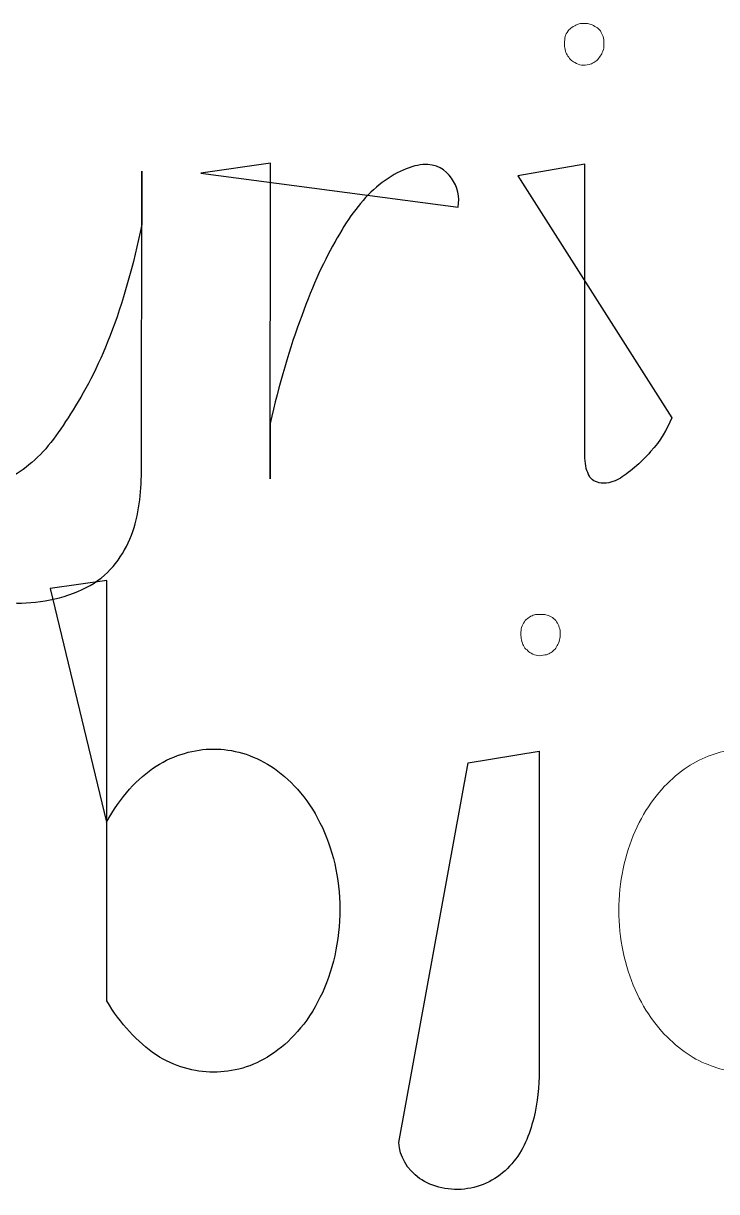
# Model space of a CAD drawing. Header units: centimetres. Extents: x -9.8 to 9.8, y -7 to 7.
# Drawn here: x -9.107 to -8.709, y 5.6 to 6.271 of the extents above; entities that cross this region are included whole.
import ezdxf

# ---------------------------------------------------------------- set-up
doc = ezdxf.new("R2010")
doc.units = ezdxf.units.CM
doc.header["$MEASUREMENT"] = 0
doc.layers.add('Layer 1', color=7, linetype='Continuous')

msp = doc.modelspace()

# ---------------------------------------------------------------- linework, layer by layer
at = {"layer": 'Layer 1', "color": 7, "lineweight": 0}
for points, knots in [([(-8.78905, 6.26995), (-8.78828, 6.27014), (-8.78733, 6.27032), (-8.78656, 6.27051), (-8.78656, 6.27051), (-8.78561, 6.27051), (-8.78484, 6.27051), (-8.78389, 6.27051), (-8.78389, 6.27051), (-8.78275, 6.27032), (-8.78198, 6.27014), (-8.78103, 6.26995), (-8.78103, 6.26995), (-8.77912, 6.269), (-8.77685, 6.26786), (-8.77569, 6.26614), (-8.77569, 6.26614), (-8.77492, 6.265), (-8.77455, 6.26405), (-8.77416, 6.26291), (-8.77416, 6.26291), (-8.77377, 6.26177), (-8.7736, 6.26042), (-8.7736, 6.2591), (-8.7736, 6.2591), (-8.7736, 6.25796), (-8.7736, 6.25661), (-8.77397, 6.25548), (-8.77397, 6.25548), (-8.77434, 6.25435), (-8.77474, 6.2532), (-8.77529, 6.25244), (-8.77529, 6.25244), (-8.77587, 6.25149), (-8.77664, 6.25053), (-8.7772, 6.24977), (-8.7772, 6.24977), (-8.77797, 6.249), (-8.77855, 6.24845), (-8.77948, 6.24805), (-8.77948, 6.24805), (-8.78043, 6.24749), (-8.7812, 6.2471), (-8.78215, 6.24691), (-8.78215, 6.24691), (-8.78501, 6.24596), (-8.78805, 6.24651), (-8.79035, 6.24805), (-8.79035, 6.24805), (-8.7913, 6.24845), (-8.79207, 6.249), (-8.79284, 6.24977), (-8.79284, 6.24977), (-8.79361, 6.25054), (-8.79416, 6.25149), (-8.79475, 6.25244), (-8.79475, 6.25244), (-8.79531, 6.25321), (-8.79589, 6.25435), (-8.79589, 6.25548), (-8.79589, 6.25548), (-8.79626, 6.25662), (-8.79626, 6.25797), (-8.79626, 6.2591), (-8.79626, 6.2591), (-8.79626, 6.26045), (-8.79607, 6.26177), (-8.79589, 6.26291), (-8.79589, 6.26291), (-8.7957, 6.26405), (-8.79494, 6.265), (-8.79417, 6.26614), (-8.79417, 6.26614), (-8.79361, 6.26691), (-8.79285, 6.26767), (-8.79208, 6.26823), (-8.79208, 6.26823), (-8.79095, 6.26881), (-8.78979, 6.26939), (-8.78905, 6.26995)], [0, 0, 0, 0, 0.047619, 0.047619, 0.047619, 0.047619, 0.095238, 0.095238, 0.095238, 0.095238, 0.142857, 0.142857, 0.142857, 0.142857, 0.190476, 0.190476, 0.190476, 0.190476, 0.238095, 0.238095, 0.238095, 0.238095, 0.285714, 0.285714, 0.285714, 0.285714, 0.333333, 0.333333, 0.333333, 0.333333, 0.380952, 0.380952, 0.380952, 0.380952, 0.428571, 0.428571, 0.428571, 0.428571, 0.47619, 0.47619, 0.47619, 0.47619, 0.52381, 0.52381, 0.52381, 0.52381, 0.571429, 0.571429, 0.571429, 0.571429, 0.619048, 0.619048, 0.619048, 0.619048, 0.666667, 0.666667, 0.666667, 0.666667, 0.714286, 0.714286, 0.714286, 0.714286, 0.761905, 0.761905, 0.761905, 0.761905, 0.809524, 0.809524, 0.809524, 0.809524, 0.857143, 0.857143, 0.857143, 0.857143, 0.904762, 0.904762, 0.904762, 0.904762, 1, 1, 1, 1]), ([(-8.81418, 5.93068), (-8.81323, 5.93087), (-8.81246, 5.93105), (-8.81169, 5.93105), (-8.81169, 5.93105), (-8.81074, 5.93105), (-8.80978, 5.93105), (-8.80902, 5.93105), (-8.80902, 5.93105), (-8.80788, 5.93105), (-8.8073, 5.93086), (-8.80616, 5.93068), (-8.80616, 5.93068), (-8.80425, 5.93012), (-8.80198, 5.92877), (-8.80082, 5.92687), (-8.80082, 5.92687), (-8.80005, 5.92592), (-8.79968, 5.92478), (-8.79929, 5.92364), (-8.79929, 5.92364), (-8.79873, 5.9225), (-8.79873, 5.92115), (-8.79873, 5.91983), (-8.79873, 5.91983), (-8.79873, 5.91869), (-8.79873, 5.91755), (-8.7991, 5.91639), (-8.7991, 5.91639), (-8.79929, 5.91507), (-8.79987, 5.91411), (-8.80042, 5.91314), (-8.80042, 5.91314), (-8.801, 5.91219), (-8.80137, 5.91123), (-8.80214, 5.91068), (-8.80214, 5.91068), (-8.80309, 5.90991), (-8.80367, 5.90936), (-8.80463, 5.90877), (-8.80463, 5.90877), (-8.8054, 5.9084), (-8.80635, 5.90782), (-8.80749, 5.90782), (-8.80749, 5.90782), (-8.81016, 5.90705), (-8.81283, 5.90724), (-8.81548, 5.90877), (-8.81548, 5.90877), (-8.81643, 5.90935), (-8.8172, 5.90991), (-8.81776, 5.91068), (-8.81776, 5.91068), (-8.81871, 5.91124), (-8.81929, 5.91221), (-8.81985, 5.91314), (-8.81985, 5.91314), (-8.82022, 5.91409), (-8.82062, 5.91505), (-8.82099, 5.91639), (-8.82099, 5.91639), (-8.82118, 5.91753), (-8.82136, 5.91867), (-8.82136, 5.91983), (-8.82136, 5.91983), (-8.82136, 5.92115), (-8.82117, 5.9225), (-8.82099, 5.92364), (-8.82099, 5.92364), (-8.82043, 5.92478), (-8.82004, 5.92592), (-8.81927, 5.92687), (-8.81927, 5.92687), (-8.8189, 5.92782), (-8.81792, 5.9284), (-8.81699, 5.92915), (-8.81699, 5.92915), (-8.81609, 5.92972), (-8.81514, 5.93028), (-8.81418, 5.93068)], [0, 0, 0, 0, 0.047619, 0.047619, 0.047619, 0.047619, 0.095238, 0.095238, 0.095238, 0.095238, 0.142857, 0.142857, 0.142857, 0.142857, 0.190476, 0.190476, 0.190476, 0.190476, 0.238095, 0.238095, 0.238095, 0.238095, 0.285714, 0.285714, 0.285714, 0.285714, 0.333333, 0.333333, 0.333333, 0.333333, 0.380952, 0.380952, 0.380952, 0.380952, 0.428571, 0.428571, 0.428571, 0.428571, 0.47619, 0.47619, 0.47619, 0.47619, 0.52381, 0.52381, 0.52381, 0.52381, 0.571429, 0.571429, 0.571429, 0.571429, 0.619048, 0.619048, 0.619048, 0.619048, 0.666667, 0.666667, 0.666667, 0.666667, 0.714286, 0.714286, 0.714286, 0.714286, 0.761905, 0.761905, 0.761905, 0.761905, 0.809524, 0.809524, 0.809524, 0.809524, 0.857143, 0.857143, 0.857143, 0.857143, 0.904762, 0.904762, 0.904762, 0.904762, 1, 1, 1, 1]), ([(-8.69208, 5.66834), (-8.69208, 5.66834), (-8.69322, 5.66834), (-8.69322, 5.66834), (-8.69322, 5.66834), (-8.69722, 5.66834), (-8.70121, 5.66892), (-8.70542, 5.66969), (-8.70542, 5.66969), (-8.70981, 5.67101), (-8.71436, 5.67255), (-8.71915, 5.67482), (-8.71915, 5.67482), (-8.72354, 5.6771), (-8.72809, 5.68016), (-8.73249, 5.68397), (-8.73249, 5.68397), (-8.73688, 5.68759), (-8.74125, 5.69217), (-8.74524, 5.69749), (-8.74524, 5.69749), (-8.74924, 5.70283), (-8.75267, 5.70892), (-8.75572, 5.71559), (-8.75572, 5.71559), (-8.75858, 5.72244), (-8.76125, 5.72969), (-8.76257, 5.73731), (-8.76257, 5.73731), (-8.76429, 5.74512), (-8.76506, 5.75313), (-8.76506, 5.76112), (-8.76506, 5.76112), (-8.76506, 5.76911), (-8.76429, 5.7771), (-8.76257, 5.78493), (-8.76257, 5.78493), (-8.76125, 5.79255), (-8.75857, 5.7998), (-8.75572, 5.80665), (-8.75572, 5.80665), (-8.75268, 5.81332), (-8.74924, 5.8194), (-8.74524, 5.82475), (-8.74524, 5.82475), (-8.74124, 5.83009), (-8.73685, 5.83467), (-8.73249, 5.8383), (-8.73249, 5.8383), (-8.72373, 5.84592), (-8.71439, 5.8501), (-8.70524, 5.8524), (-8.70524, 5.8524), (-8.69609, 5.85449), (-8.68696, 5.85449), (-8.6778, 5.8524), (-8.6778, 5.8524), (-8.67341, 5.85126), (-8.66904, 5.84973), (-8.66428, 5.84743), (-8.66428, 5.84743), (-8.6597, 5.84515), (-8.65513, 5.84209), (-8.65076, 5.8383), (-8.65076, 5.8383), (-8.64618, 5.83468), (-8.64219, 5.8301), (-8.63801, 5.82475), (-8.63801, 5.82475), (-8.63401, 5.81943), (-8.63058, 5.81332), (-8.62753, 5.80665), (-8.62753, 5.80665), (-8.62449, 5.7998), (-8.622, 5.79255), (-8.62049, 5.78493), (-8.62049, 5.78493), (-8.61917, 5.77712), (-8.61821, 5.76911), (-8.61821, 5.76112), (-8.61821, 5.76112), (-8.61821, 5.7531), (-8.61916, 5.74511), (-8.62049, 5.73731), (-8.62049, 5.73731), (-8.62202, 5.72969), (-8.62449, 5.72244), (-8.62753, 5.71559), (-8.62753, 5.71559), (-8.63057, 5.70892), (-8.63401, 5.70284), (-8.63801, 5.69749), (-8.63801, 5.69749), (-8.64219, 5.69217), (-8.64621, 5.68759), (-8.65076, 5.68397), (-8.65076, 5.68397), (-8.65515, 5.68016), (-8.6597, 5.67712), (-8.66428, 5.67482), (-8.66428, 5.67482), (-8.66904, 5.67254), (-8.67343, 5.67101), (-8.6778, 5.66969), (-8.6778, 5.66969), (-8.68198, 5.66892), (-8.686, 5.66834), (-8.69, 5.66834), (-8.69, 5.66834), (-8.69, 5.66834), (-8.69208, 5.66834), (-8.69208, 5.66834)], [0, 0, 0, 0, 0.034483, 0.034483, 0.034483, 0.034483, 0.068966, 0.068966, 0.068966, 0.068966, 0.103448, 0.103448, 0.103448, 0.103448, 0.137931, 0.137931, 0.137931, 0.137931, 0.172414, 0.172414, 0.172414, 0.172414, 0.206897, 0.206897, 0.206897, 0.206897, 0.241379, 0.241379, 0.241379, 0.241379, 0.275862, 0.275862, 0.275862, 0.275862, 0.310345, 0.310345, 0.310345, 0.310345, 0.344828, 0.344828, 0.344828, 0.344828, 0.37931, 0.37931, 0.37931, 0.37931, 0.413793, 0.413793, 0.413793, 0.413793, 0.448276, 0.448276, 0.448276, 0.448276, 0.482759, 0.482759, 0.482759, 0.482759, 0.517241, 0.517241, 0.517241, 0.517241, 0.551724, 0.551724, 0.551724, 0.551724, 0.586207, 0.586207, 0.586207, 0.586207, 0.62069, 0.62069, 0.62069, 0.62069, 0.655172, 0.655172, 0.655172, 0.655172, 0.689655, 0.689655, 0.689655, 0.689655, 0.724138, 0.724138, 0.724138, 0.724138, 0.758621, 0.758621, 0.758621, 0.758621, 0.793103, 0.793103, 0.793103, 0.793103, 0.827586, 0.827586, 0.827586, 0.827586, 0.862069, 0.862069, 0.862069, 0.862069, 0.896552, 0.896552, 0.896552, 0.896552, 0.931034, 0.931034, 0.931034, 0.931034, 1, 1, 1, 1])]:
    msp.add_open_spline(points, degree=3, knots=knots, dxfattribs=at)
at = {"layer": 'Layer 1', "color": 7}
for points, knots in [([(-9.00505, 6.18441), (-9.00505, 6.18441), (-8.96504, 6.19031), (-8.96504, 6.19031), (-8.96504, 6.19031), (-8.96504, 6.19031), (-8.96523, 6.00896), (-8.96523, 6.00896), (-8.96523, 6.00896), (-8.96523, 6.00896), (-8.96523, 6.04076), (-8.96523, 6.04076), (-8.96523, 6.04076), (-8.96028, 6.06285), (-8.95399, 6.08439), (-8.94713, 6.10249), (-8.94713, 6.10249), (-8.94065, 6.12059), (-8.93398, 6.13506), (-8.92676, 6.14726), (-8.92676, 6.14726), (-8.91991, 6.15946), (-8.91284, 6.16898), (-8.90427, 6.17642), (-8.90427, 6.17642), (-8.8957, 6.18386), (-8.88541, 6.1888), (-8.8776, 6.18938), (-8.8776, 6.18938), (-8.86979, 6.19015), (-8.86445, 6.18634), (-8.86122, 6.18157), (-8.86122, 6.18157), (-8.8576, 6.17662), (-8.85627, 6.17072), (-8.85741, 6.16501), (-8.85741, 6.16501), (-8.85741, 6.16501), (-9.00505, 6.18441), (-9.00505, 6.18441)], [0, 0, 0, 0, 0.090909, 0.090909, 0.090909, 0.090909, 0.181818, 0.181818, 0.181818, 0.181818, 0.272727, 0.272727, 0.272727, 0.272727, 0.363636, 0.363636, 0.363636, 0.363636, 0.454545, 0.454545, 0.454545, 0.454545, 0.545455, 0.545455, 0.545455, 0.545455, 0.636364, 0.636364, 0.636364, 0.636364, 0.727273, 0.727273, 0.727273, 0.727273, 0.818182, 0.818182, 0.818182, 0.818182, 1, 1, 1, 1]), ([(-8.82313, 6.18288), (-8.82313, 6.18288), (-8.78463, 6.18973), (-8.78463, 6.18973), (-8.78463, 6.18973), (-8.78463, 6.18973), (-8.78463, 6.02399), (-8.78463, 6.02399), (-8.78463, 6.02399), (-8.78463, 6.01981), (-8.78426, 6.01542), (-8.78291, 6.01256), (-8.78291, 6.01256), (-8.78177, 6.00952), (-8.78042, 6.0078), (-8.77738, 6.00703), (-8.77738, 6.00703), (-8.77471, 6.00608), (-8.7709, 6.00589), (-8.76518, 6.00875), (-8.76518, 6.00875), (-8.75986, 6.01198), (-8.75222, 6.01828), (-8.7469, 6.02455), (-8.7469, 6.02455), (-8.74118, 6.03085), (-8.73737, 6.0373), (-8.7347, 6.044), (-8.7347, 6.044), (-8.7347, 6.044), (-8.82313, 6.18288), (-8.82313, 6.18288)], [0, 0, 0, 0, 0.111111, 0.111111, 0.111111, 0.111111, 0.222222, 0.222222, 0.222222, 0.222222, 0.333333, 0.333333, 0.333333, 0.333333, 0.444444, 0.444444, 0.444444, 0.444444, 0.555556, 0.555556, 0.555556, 0.555556, 0.666667, 0.666667, 0.666667, 0.666667, 0.777778, 0.777778, 0.777778, 0.777778, 1, 1, 1, 1]), ([(-9.19786, 6.14975), (-9.19463, 6.15623), (-9.19043, 6.16213), (-9.18548, 6.16843), (-9.18548, 6.16843), (-9.18035, 6.17452), (-9.17424, 6.18063), (-9.16871, 6.1833), (-9.16871, 6.1833), (-9.16318, 6.18579), (-9.15805, 6.18425), (-9.15479, 6.18026), (-9.15479, 6.18026), (-9.15156, 6.17626), (-9.15135, 6.16997), (-9.15135, 6.16444), (-9.15135, 6.16444), (-9.15135, 6.16444), (-9.15116, 6.03567), (-9.15116, 6.03567), (-9.15116, 6.03567), (-9.15116, 6.02768), (-9.15172, 6.01911), (-9.1483, 6.013), (-9.1483, 6.013), (-9.14486, 6.00691), (-9.13936, 6.00347), (-9.13134, 6.00387), (-9.13134, 6.00387), (-9.12314, 6.00464), (-9.11248, 6.00959), (-9.10372, 6.01702), (-9.10372, 6.01702), (-9.09459, 6.02424), (-9.08734, 6.03417), (-9.07991, 6.04618), (-9.07991, 6.04618), (-9.07192, 6.05838), (-9.0643, 6.07285), (-9.05705, 6.09132), (-9.05705, 6.09132), (-9.05001, 6.1096), (-9.04353, 6.13209), (-9.03895, 6.15495), (-9.03895, 6.15495), (-9.03895, 6.15495), (-9.03895, 6.18562), (-9.03895, 6.18562), (-9.03895, 6.18562), (-9.03895, 6.18562), (-9.03914, 6.01531), (-9.03914, 6.01531), (-9.03914, 6.01531), (-9.03914, 6.00311), (-9.04009, 5.99036), (-9.04409, 5.97874), (-9.04409, 5.97874), (-9.04848, 5.96694), (-9.05494, 5.95646), (-9.06639, 5.94903), (-9.06639, 5.94903), (-9.07763, 5.94181), (-9.09401, 5.93779), (-9.10793, 5.9376), (-9.10793, 5.9376), (-9.12185, 5.93723), (-9.13328, 5.94083), (-9.14145, 5.94559), (-9.14145, 5.94559), (-9.14926, 5.95017), (-9.15402, 5.95607), (-9.15592, 5.96292), (-9.15592, 5.96292), (-9.15592, 5.96292), (-9.19786, 6.14975), (-9.19786, 6.14975)], [0, 0, 0, 0, 0.05, 0.05, 0.05, 0.05, 0.1, 0.1, 0.1, 0.1, 0.15, 0.15, 0.15, 0.15, 0.2, 0.2, 0.2, 0.2, 0.25, 0.25, 0.25, 0.25, 0.3, 0.3, 0.3, 0.3, 0.35, 0.35, 0.35, 0.35, 0.4, 0.4, 0.4, 0.4, 0.45, 0.45, 0.45, 0.45, 0.5, 0.5, 0.5, 0.5, 0.55, 0.55, 0.55, 0.55, 0.6, 0.6, 0.6, 0.6, 0.65, 0.65, 0.65, 0.65, 0.7, 0.7, 0.7, 0.7, 0.75, 0.75, 0.75, 0.75, 0.8, 0.8, 0.8, 0.8, 0.85, 0.85, 0.85, 0.85, 0.9, 0.9, 0.9, 0.9, 1, 1, 1, 1]), ([(-9.00505, 6.18441), (-9.00505, 6.18441), (-9.00505, 6.18441), (-9.00505, 6.18441), (-9.00505, 6.18441), (-9.00505, 6.18441), (-9.00505, 6.18441), (-9.00505, 6.18441)], [0, 0, 0, 0, 0.333333, 0.333333, 0.333333, 0.333333, 1, 1, 1, 1]), ([(-8.82313, 6.18288), (-8.82313, 6.18288), (-8.82313, 6.18288), (-8.82313, 6.18288), (-8.82313, 6.18288), (-8.82313, 6.18288), (-8.82313, 6.18288), (-8.82313, 6.18288)], [0, 0, 0, 0, 0.333333, 0.333333, 0.333333, 0.333333, 1, 1, 1, 1]), ([(-9.09155, 5.94592), (-9.09155, 5.94592), (-9.05898, 5.9505), (-9.05898, 5.9505), (-9.05898, 5.9505), (-9.05898, 5.9505), (-9.05898, 5.70915), (-9.05898, 5.70915), (-9.05898, 5.70915), (-9.05536, 5.70267), (-9.05078, 5.69658), (-9.04602, 5.69145), (-9.04602, 5.69145), (-9.04126, 5.68629), (-9.03612, 5.68174), (-9.03078, 5.67811), (-9.03078, 5.67811), (-9.02012, 5.67126), (-9.00887, 5.66821), (-8.99781, 5.66821), (-8.99781, 5.66821), (-8.99228, 5.66821), (-8.98678, 5.66898), (-8.98104, 5.67049), (-8.98104, 5.67049), (-8.97551, 5.67218), (-8.97019, 5.67467), (-8.96485, 5.67811), (-8.96485, 5.67811), (-8.95932, 5.68173), (-8.95419, 5.68613), (-8.94961, 5.69163), (-8.94961, 5.69163), (-8.94466, 5.69679), (-8.94027, 5.70364), (-8.93665, 5.71105), (-8.93665, 5.71105), (-8.93284, 5.7183), (-8.93035, 5.72648), (-8.92808, 5.73505), (-8.92808, 5.73505), (-8.92636, 5.74383), (-8.92522, 5.75278), (-8.92522, 5.76191), (-8.92522, 5.76191), (-8.92522, 5.77069), (-8.92636, 5.77945), (-8.92808, 5.78781), (-8.92808, 5.78781), (-8.93036, 5.7962), (-8.93284, 5.804), (-8.93665, 5.81144), (-8.93665, 5.81144), (-8.94027, 5.81869), (-8.94464, 5.82517), (-8.94961, 5.8307), (-8.94961, 5.8307), (-8.95437, 5.83602), (-8.95951, 5.84041), (-8.96485, 5.84385), (-8.96485, 5.84385), (-8.97551, 5.8507), (-8.98676, 5.85377), (-8.99782, 5.85377), (-8.99782, 5.85377), (-9.00335, 5.85377), (-9.00888, 5.853), (-9.01438, 5.85128), (-9.01438, 5.85128), (-9.01991, 5.84975), (-9.02541, 5.84728), (-9.03076, 5.84385), (-9.03076, 5.84385), (-9.03611, 5.84042), (-9.04124, 5.83604), (-9.046, 5.8307), (-9.046, 5.8307), (-9.05076, 5.82536), (-9.05534, 5.81887), (-9.05915, 5.81184), (-9.05915, 5.81184), (-9.05915, 5.81184), (-9.09155, 5.94592), (-9.09155, 5.94592)], [0, 0, 0, 0, 0.045455, 0.045455, 0.045455, 0.045455, 0.090909, 0.090909, 0.090909, 0.090909, 0.136364, 0.136364, 0.136364, 0.136364, 0.181818, 0.181818, 0.181818, 0.181818, 0.227273, 0.227273, 0.227273, 0.227273, 0.272727, 0.272727, 0.272727, 0.272727, 0.318182, 0.318182, 0.318182, 0.318182, 0.363636, 0.363636, 0.363636, 0.363636, 0.409091, 0.409091, 0.409091, 0.409091, 0.454545, 0.454545, 0.454545, 0.454545, 0.5, 0.5, 0.5, 0.5, 0.545455, 0.545455, 0.545455, 0.545455, 0.590909, 0.590909, 0.590909, 0.590909, 0.636364, 0.636364, 0.636364, 0.636364, 0.681818, 0.681818, 0.681818, 0.681818, 0.727273, 0.727273, 0.727273, 0.727273, 0.772727, 0.772727, 0.772727, 0.772727, 0.818182, 0.818182, 0.818182, 0.818182, 0.863636, 0.863636, 0.863636, 0.863636, 0.909091, 0.909091, 0.909091, 0.909091, 1, 1, 1, 1]), ([(-9.09155, 5.94592), (-9.09155, 5.94592), (-9.09155, 5.94592), (-9.09155, 5.94592), (-9.09155, 5.94592), (-9.09155, 5.94592), (-9.09155, 5.94592), (-9.09155, 5.94592)], [0, 0, 0, 0, 0.333333, 0.333333, 0.333333, 0.333333, 1, 1, 1, 1]), ([(-8.89134, 5.62778), (-8.89097, 5.61976), (-8.88676, 5.61235), (-8.87951, 5.6072), (-8.87951, 5.6072), (-8.87226, 5.60225), (-8.86178, 5.59958), (-8.85189, 5.6013), (-8.85189, 5.6013), (-8.84218, 5.60262), (-8.83284, 5.60815), (-8.82654, 5.61559), (-8.82654, 5.61559), (-8.81987, 5.62302), (-8.81643, 5.63236), (-8.81397, 5.64168), (-8.81397, 5.64168), (-8.81169, 5.65102), (-8.81074, 5.65996), (-8.81074, 5.66893), (-8.81074, 5.66893), (-8.81074, 5.66893), (-8.81074, 5.85255), (-8.81074, 5.85255), (-8.81074, 5.85255), (-8.81074, 5.85255), (-8.85151, 5.84588), (-8.85151, 5.84588), (-8.85151, 5.84588), (-8.85151, 5.84588), (-8.89134, 5.62778), (-8.89134, 5.62778)], [0, 0, 0, 0, 0.111111, 0.111111, 0.111111, 0.111111, 0.222222, 0.222222, 0.222222, 0.222222, 0.333333, 0.333333, 0.333333, 0.333333, 0.444444, 0.444444, 0.444444, 0.444444, 0.555556, 0.555556, 0.555556, 0.555556, 0.666667, 0.666667, 0.666667, 0.666667, 0.777778, 0.777778, 0.777778, 0.777778, 1, 1, 1, 1]), ([(-8.89134, 5.62778), (-8.89134, 5.62778), (-8.89134, 5.62778), (-8.89134, 5.62778), (-8.89134, 5.62778), (-8.89134, 5.62778), (-8.89134, 5.62778), (-8.89134, 5.62778)], [0, 0, 0, 0, 0.333333, 0.333333, 0.333333, 0.333333, 1, 1, 1, 1])]:
    msp.add_open_spline(points, degree=3, knots=knots, dxfattribs=at)
at = {"layer": 'Layer 1', "color": 9, "lineweight": 0}
for points, knots in [([(-9.00505, 6.18441), (-9.00505, 6.18441), (-8.96504, 6.19031), (-8.96504, 6.19031), (-8.96504, 6.19031), (-8.96504, 6.19031), (-8.96523, 6.00896), (-8.96523, 6.00896), (-8.96523, 6.00896), (-8.96523, 6.00896), (-8.96523, 6.04076), (-8.96523, 6.04076), (-8.96523, 6.04076), (-8.96028, 6.06285), (-8.95399, 6.08439), (-8.94713, 6.10249), (-8.94713, 6.10249), (-8.94065, 6.12059), (-8.93398, 6.13506), (-8.92676, 6.14726), (-8.92676, 6.14726), (-8.91991, 6.15946), (-8.91284, 6.16898), (-8.90427, 6.17642), (-8.90427, 6.17642), (-8.8957, 6.18386), (-8.88541, 6.1888), (-8.8776, 6.18938), (-8.8776, 6.18938), (-8.86979, 6.19015), (-8.86445, 6.18634), (-8.86122, 6.18157), (-8.86122, 6.18157), (-8.8576, 6.17662), (-8.85627, 6.17072), (-8.85741, 6.16501)], [0, 0, 0, 0, 0.1, 0.1, 0.1, 0.1, 0.2, 0.2, 0.2, 0.2, 0.3, 0.3, 0.3, 0.3, 0.4, 0.4, 0.4, 0.4, 0.5, 0.5, 0.5, 0.5, 0.6, 0.6, 0.6, 0.6, 0.7, 0.7, 0.7, 0.7, 0.8, 0.8, 0.8, 0.8, 1, 1, 1, 1]), ([(-8.82313, 6.18288), (-8.82313, 6.18288), (-8.78463, 6.18973), (-8.78463, 6.18973), (-8.78463, 6.18973), (-8.78463, 6.18973), (-8.78463, 6.02399), (-8.78463, 6.02399), (-8.78463, 6.02399), (-8.78463, 6.01981), (-8.78426, 6.01542), (-8.78291, 6.01256), (-8.78291, 6.01256), (-8.78177, 6.00952), (-8.78042, 6.0078), (-8.77738, 6.00703), (-8.77738, 6.00703), (-8.77471, 6.00608), (-8.7709, 6.00589), (-8.76518, 6.00875), (-8.76518, 6.00875), (-8.75986, 6.01198), (-8.75222, 6.01828), (-8.7469, 6.02455), (-8.7469, 6.02455), (-8.74118, 6.03085), (-8.73737, 6.0373), (-8.7347, 6.044)], [0, 0, 0, 0, 0.125, 0.125, 0.125, 0.125, 0.25, 0.25, 0.25, 0.25, 0.375, 0.375, 0.375, 0.375, 0.5, 0.5, 0.5, 0.5, 0.625, 0.625, 0.625, 0.625, 0.75, 0.75, 0.75, 0.75, 1, 1, 1, 1]), ([(-9.19786, 6.14975), (-9.19463, 6.15623), (-9.19043, 6.16213), (-9.18548, 6.16843), (-9.18548, 6.16843), (-9.18035, 6.17452), (-9.17424, 6.18063), (-9.16871, 6.1833), (-9.16871, 6.1833), (-9.16318, 6.18579), (-9.15805, 6.18425), (-9.15479, 6.18026), (-9.15479, 6.18026), (-9.15156, 6.17626), (-9.15135, 6.16997), (-9.15135, 6.16444), (-9.15135, 6.16444), (-9.15135, 6.16444), (-9.15116, 6.03567), (-9.15116, 6.03567), (-9.15116, 6.03567), (-9.15116, 6.02768), (-9.15172, 6.01911), (-9.1483, 6.013), (-9.1483, 6.013), (-9.14486, 6.00691), (-9.13936, 6.00347), (-9.13134, 6.00387), (-9.13134, 6.00387), (-9.12314, 6.00464), (-9.11248, 6.00959), (-9.10372, 6.01702), (-9.10372, 6.01702), (-9.09459, 6.02424), (-9.08734, 6.03417), (-9.07991, 6.04618), (-9.07991, 6.04618), (-9.07192, 6.05838), (-9.0643, 6.07285), (-9.05705, 6.09132), (-9.05705, 6.09132), (-9.05001, 6.1096), (-9.04353, 6.13209), (-9.03895, 6.15495), (-9.03895, 6.15495), (-9.03895, 6.15495), (-9.03895, 6.18562), (-9.03895, 6.18562), (-9.03895, 6.18562), (-9.03895, 6.18562), (-9.03914, 6.01531), (-9.03914, 6.01531), (-9.03914, 6.01531), (-9.03914, 6.00311), (-9.04009, 5.99036), (-9.04409, 5.97874), (-9.04409, 5.97874), (-9.04848, 5.96694), (-9.05494, 5.95646), (-9.06639, 5.94903), (-9.06639, 5.94903), (-9.07763, 5.94181), (-9.09401, 5.93779), (-9.10793, 5.9376), (-9.10793, 5.9376), (-9.12185, 5.93723), (-9.13328, 5.94083), (-9.14145, 5.94559), (-9.14145, 5.94559), (-9.14926, 5.95017), (-9.15402, 5.95607), (-9.15592, 5.96292)], [0, 0, 0, 0, 0.052632, 0.052632, 0.052632, 0.052632, 0.105263, 0.105263, 0.105263, 0.105263, 0.157895, 0.157895, 0.157895, 0.157895, 0.210526, 0.210526, 0.210526, 0.210526, 0.263158, 0.263158, 0.263158, 0.263158, 0.315789, 0.315789, 0.315789, 0.315789, 0.368421, 0.368421, 0.368421, 0.368421, 0.421053, 0.421053, 0.421053, 0.421053, 0.473684, 0.473684, 0.473684, 0.473684, 0.526316, 0.526316, 0.526316, 0.526316, 0.578947, 0.578947, 0.578947, 0.578947, 0.631579, 0.631579, 0.631579, 0.631579, 0.684211, 0.684211, 0.684211, 0.684211, 0.736842, 0.736842, 0.736842, 0.736842, 0.789474, 0.789474, 0.789474, 0.789474, 0.842105, 0.842105, 0.842105, 0.842105, 0.894737, 0.894737, 0.894737, 0.894737, 1, 1, 1, 1]), ([(-9.00505, 6.18441), (-9.00505, 6.18441), (-9.00505, 6.18441), (-9.00505, 6.18441), (-9.00505, 6.18441), (-9.00505, 6.18441), (-9.00505, 6.18441), (-9.00505, 6.18441)], [0, 0, 0, 0, 0.333333, 0.333333, 0.333333, 0.333333, 1, 1, 1, 1]), ([(-8.82313, 6.18288), (-8.82313, 6.18288), (-8.82313, 6.18288), (-8.82313, 6.18288), (-8.82313, 6.18288), (-8.82313, 6.18288), (-8.82313, 6.18288), (-8.82313, 6.18288)], [0, 0, 0, 0, 0.333333, 0.333333, 0.333333, 0.333333, 1, 1, 1, 1]), ([(-9.09155, 5.94592), (-9.09155, 5.94592), (-9.05898, 5.9505), (-9.05898, 5.9505), (-9.05898, 5.9505), (-9.05898, 5.9505), (-9.05898, 5.70915), (-9.05898, 5.70915), (-9.05898, 5.70915), (-9.05536, 5.70267), (-9.05078, 5.69658), (-9.04602, 5.69145), (-9.04602, 5.69145), (-9.04126, 5.68629), (-9.03612, 5.68174), (-9.03078, 5.67811), (-9.03078, 5.67811), (-9.02012, 5.67126), (-9.00887, 5.66821), (-8.99781, 5.66821), (-8.99781, 5.66821), (-8.99228, 5.66821), (-8.98678, 5.66898), (-8.98104, 5.67049), (-8.98104, 5.67049), (-8.97551, 5.67218), (-8.97019, 5.67467), (-8.96485, 5.67811), (-8.96485, 5.67811), (-8.95932, 5.68173), (-8.95419, 5.68613), (-8.94961, 5.69163), (-8.94961, 5.69163), (-8.94466, 5.69679), (-8.94027, 5.70364), (-8.93665, 5.71105), (-8.93665, 5.71105), (-8.93284, 5.7183), (-8.93035, 5.72648), (-8.92808, 5.73505), (-8.92808, 5.73505), (-8.92636, 5.74383), (-8.92522, 5.75278), (-8.92522, 5.76191), (-8.92522, 5.76191), (-8.92522, 5.77069), (-8.92636, 5.77945), (-8.92808, 5.78781), (-8.92808, 5.78781), (-8.93036, 5.7962), (-8.93284, 5.804), (-8.93665, 5.81144), (-8.93665, 5.81144), (-8.94027, 5.81869), (-8.94464, 5.82517), (-8.94961, 5.8307), (-8.94961, 5.8307), (-8.95437, 5.83602), (-8.95951, 5.84041), (-8.96485, 5.84385), (-8.96485, 5.84385), (-8.97551, 5.8507), (-8.98676, 5.85377), (-8.99782, 5.85377), (-8.99782, 5.85377), (-9.00335, 5.85377), (-9.00888, 5.853), (-9.01438, 5.85128), (-9.01438, 5.85128), (-9.01991, 5.84975), (-9.02541, 5.84728), (-9.03076, 5.84385), (-9.03076, 5.84385), (-9.03611, 5.84042), (-9.04124, 5.83604), (-9.046, 5.8307), (-9.046, 5.8307), (-9.05076, 5.82536), (-9.05534, 5.81887), (-9.05915, 5.81184)], [0, 0, 0, 0, 0.047619, 0.047619, 0.047619, 0.047619, 0.095238, 0.095238, 0.095238, 0.095238, 0.142857, 0.142857, 0.142857, 0.142857, 0.190476, 0.190476, 0.190476, 0.190476, 0.238095, 0.238095, 0.238095, 0.238095, 0.285714, 0.285714, 0.285714, 0.285714, 0.333333, 0.333333, 0.333333, 0.333333, 0.380952, 0.380952, 0.380952, 0.380952, 0.428571, 0.428571, 0.428571, 0.428571, 0.47619, 0.47619, 0.47619, 0.47619, 0.52381, 0.52381, 0.52381, 0.52381, 0.571429, 0.571429, 0.571429, 0.571429, 0.619048, 0.619048, 0.619048, 0.619048, 0.666667, 0.666667, 0.666667, 0.666667, 0.714286, 0.714286, 0.714286, 0.714286, 0.761905, 0.761905, 0.761905, 0.761905, 0.809524, 0.809524, 0.809524, 0.809524, 0.857143, 0.857143, 0.857143, 0.857143, 0.904762, 0.904762, 0.904762, 0.904762, 1, 1, 1, 1]), ([(-9.09155, 5.94592), (-9.09155, 5.94592), (-9.09155, 5.94592), (-9.09155, 5.94592), (-9.09155, 5.94592), (-9.09155, 5.94592), (-9.09155, 5.94592), (-9.09155, 5.94592)], [0, 0, 0, 0, 0.333333, 0.333333, 0.333333, 0.333333, 1, 1, 1, 1]), ([(-8.89134, 5.62778), (-8.89097, 5.61976), (-8.88676, 5.61235), (-8.87951, 5.6072), (-8.87951, 5.6072), (-8.87226, 5.60225), (-8.86178, 5.59958), (-8.85189, 5.6013), (-8.85189, 5.6013), (-8.84218, 5.60262), (-8.83284, 5.60815), (-8.82654, 5.61559), (-8.82654, 5.61559), (-8.81987, 5.62302), (-8.81643, 5.63236), (-8.81397, 5.64168), (-8.81397, 5.64168), (-8.81169, 5.65102), (-8.81074, 5.65996), (-8.81074, 5.66893), (-8.81074, 5.66893), (-8.81074, 5.66893), (-8.81074, 5.85255), (-8.81074, 5.85255), (-8.81074, 5.85255), (-8.81074, 5.85255), (-8.85151, 5.84588), (-8.85151, 5.84588)], [0, 0, 0, 0, 0.125, 0.125, 0.125, 0.125, 0.25, 0.25, 0.25, 0.25, 0.375, 0.375, 0.375, 0.375, 0.5, 0.5, 0.5, 0.5, 0.625, 0.625, 0.625, 0.625, 0.75, 0.75, 0.75, 0.75, 1, 1, 1, 1]), ([(-8.89134, 5.62778), (-8.89134, 5.62778), (-8.89134, 5.62778), (-8.89134, 5.62778), (-8.89134, 5.62778), (-8.89134, 5.62778), (-8.89134, 5.62778), (-8.89134, 5.62778)], [0, 0, 0, 0, 0.333333, 0.333333, 0.333333, 0.333333, 1, 1, 1, 1])]:
    msp.add_open_spline(points, degree=3, knots=knots, dxfattribs=at)

doc.saveas('drawing.dxf')
